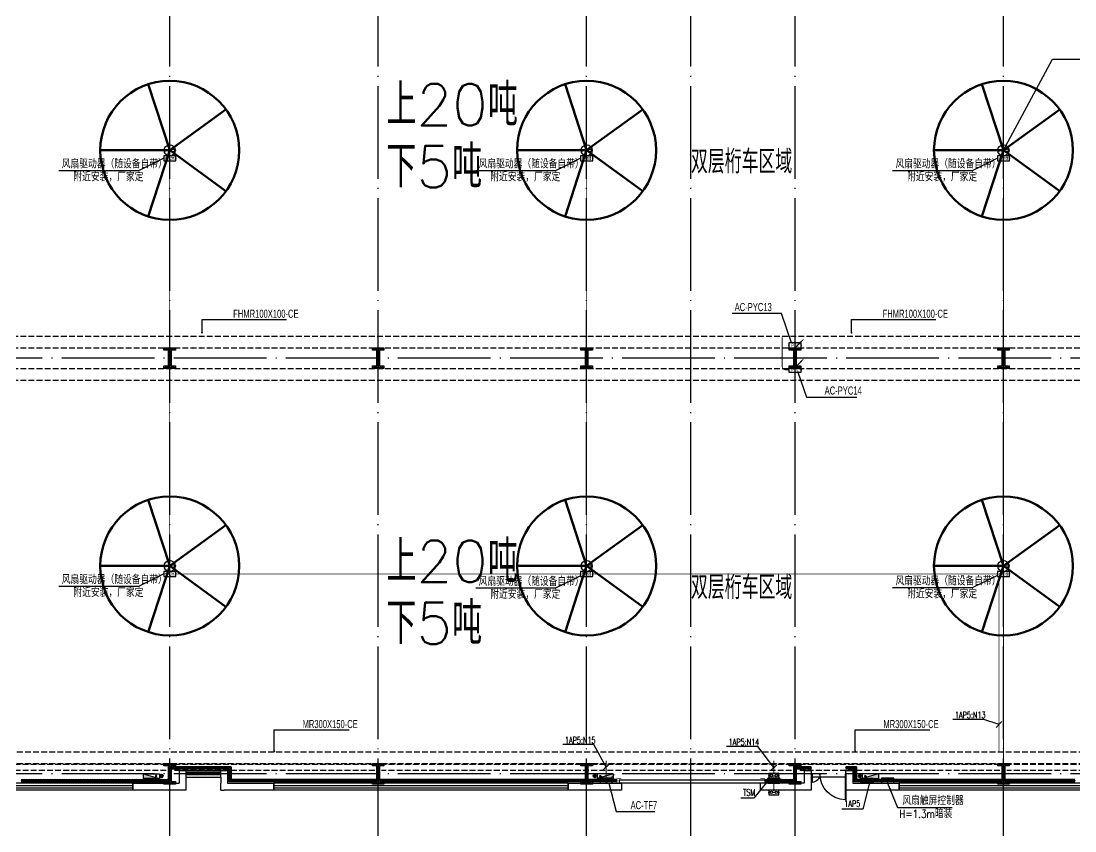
# Model space of a CAD drawing. Extents: x -1396510 to 1250330, y -1892470 to 1623980.
# Drawn here: x -234274 to -188769, y -1362341 to -1327367 of the extents above; entities that cross this region are included whole.
import ezdxf
from ezdxf.enums import TextEntityAlignment as Align

# ---------------------------------------------------------------- set-up
doc = ezdxf.new("R2010")
doc.units = 0
doc.header["$LTSCALE"] = 1000
doc.header["$MEASUREMENT"] = 0
for name, pattern in [('10平面$0$DASH', [0.35, 0.25, -0.1]), ('DASH', [0.35, 0.25, -0.1]), ('DOTE', [2.42, 2, -0.2, 0.02, -0.2])]:
    doc.linetypes.add(name, pattern=pattern)
for name, color, linetype in [('10平面$0$WINDOW', 4, 'Continuous'), ('A-AXIS-DOTE', 14, 'DOTE'), ('A-HATCH-2', 251, 'Continuous'), ('A-HRAIL', 173, 'Continuous'), ('A-LIN-V', 9, 'Continuous'), ('A-SFCE', 30, 'Continuous'), ('A-WINDOW', 140, 'Continuous'), ('AS-COLN', 6, 'Continuous'), ('AS-WALL', 40, 'Continuous'), ('CABLETRAY', 4, 'Continuous'), ('CABLETRAY_DIM', 3, 'Continuous'), ('CABLETRAY_FIRE', 1, 'DASH'), ('DIM-照明', 3, 'Continuous'), ('DIM-箱柜', 3, 'Continuous'), ('DIM_SYMB', 3, 'Continuous'), ('EQUIP-动力', 3, 'Continuous'), ('EQUIP-箱柜', 3, 'Continuous'), ('LWIRE', 4, 'Continuous'), ('PUB_TEXT', 7, 'Continuous'), ('SB_ZF消火栓', 10, 'Continuous'), ('SB_ZF消火栓M', 10, 'Continuous'), ('WIRE-照明', 1, 'Continuous'), ('建-窗', 4, 'Continuous')]:
    doc.layers.add(name, color=color, linetype=linetype)
doc.layers.add('A-云线2', color=3, linetype='Continuous', plot=False)
doc.layers.add('LG-ZF消防', color=1, linetype='Continuous', lineweight=60)
doc.styles.add('_TEL_ATTDEF', font='GBENOR', dxfattribs={"width": 0.8, "height": 3, "bigfont": 'GBCBIG'})
doc.styles.add('_TEL_DIM', font='SIMPLEX', dxfattribs={"width": 0.8, "height": 3.5, "bigfont": 'HZTXT'})
doc.styles.add('A-STANDARD', font='SIMPLEX', dxfattribs={"bigfont": 'GBCBIG'})
doc.styles.add('HZTXT5', font='aa.shx', dxfattribs={"width": 0.7, "bigfont": 'hztxt.shx'})
doc.styles.get("Standard").update_dxf_attribs({"font": 'gbenor.shx', "bigfont": 'gbcbig.shx'})

# ---------------------------------------------------------------- blocks, each defined once
blk = doc.blocks.new('G$C2F382D44')
at = {"color": 0, "style": 'A-STANDARD'}
for s, p in [('上20吨', (-2949, 425)), ('下5吨', (-2952, -2245))]:
    blk.add_text(s, height=1800, dxfattribs=at).set_placement(p)
blk = doc.blocks.new('10平面$0$$DorLib2D$00000126')
at = {"color": 0, "linetype": 'Continuous'}
for p, q in [((-0.532, 0.5), (-0.532, 0.9)), ((0.532, 0.9), (0.532, 0.5))]:
    blk.add_line(p, q, dxfattribs=at)
at = {"color": 0, "linetype": '10平面$0$DASH'}
for p, q in [((-0.532, 0.9), (0.532, 0.9)), ((-0.532, 0.5), (0.532, 0.5))]:
    blk.add_line(p, q, dxfattribs=at)
blk = doc.blocks.new('WINDOW2DLIB$DYNSTYLE$00000005')
at = {"color": 0}
for points in [[(-0.5, 0.5), (-0.5, -0.5)], [(-0.5, 0.5), (0.5, 0.5)], [(0.5, -0.5), (0.5, 0.5)], [(0.5, 0.1667), (-0.5, 0.1667)], [(0.5, -0.1667), (-0.5, -0.1667)], [(-0.5, -0.5), (0.5, -0.5)]]:
    blk.add_lwpolyline(points, dxfattribs=at)
blk = doc.blocks.new('DOOR2DLIB$SYSLIB$00000123')
at = {"color": 0}
for p, q in [((0.475, -0.001), (0.475, 0.752)), ((0.475, 0.752), (0.5, 0.752)), ((0.5, -0.001), (0.5, 0.752)), ((-0.5, 0), (-0.5, 0.252)), ((-0.475, 0.252), (-0.5, 0.252)), ((-0.475, 0), (-0.475, 0.252)), ((-0.475, 0), (-0.5, 0)), ((0.475, -0.001), (0.5, -0.001))]:
    blk.add_line(p, q, dxfattribs=at)
for centre, radius, start, end in [((0.505, -0.002), 0.755, 92.2493, 179.7238), ((-0.501, 0.003), 0.251, 359.7899, 84.0974)]:
    blk.add_arc(centre, radius, start, end, dxfattribs=at)
blk = doc.blocks.new('42343243')
at = {"layer": '10平面$0$WINDOW'}
blk.add_line((-198654, 1222620), (-200154, 1222620), dxfattribs=at)
at = {"layer": 'AS-WALL'}
for p, q in [((-227154, 1223170), (-229454, 1223170)), ((-229454, 1223170), (-229454, 1222870)), ((-229454, 1222870), (-227454, 1222870)), ((-227454, 1222320), (-227454, 1222870)), ((-227154, 1222620), (-227154, 1223170)), ((-225654, 1223170), (-225504, 1223170)), ((-225654, 1223170), (-225654, 1222870)), ((-225654, 1222870), (-225654, 1222870)), ((-225654, 1222620), (-225654, 1222870)), ((-223354, 1223170), (-225504, 1223170)), ((-225354, 1222320), (-225354, 1222870)), ((-225354, 1222870), (-223354, 1222870)), ((-223354, 1222870), (-223354, 1223170)), ((-208354, 1223170), (-210654, 1223170)), ((-210654, 1223170), (-210654, 1222870)), ((-210654, 1222870), (-208354, 1222870)), ((-208354, 1222870), (-208354, 1223170)), ((-200154, 1223170), (-202354, 1223170)), ((-202354, 1222870), (-202354, 1223170)), ((-200454, 1222870), (-202354, 1222870)), ((-200454, 1222320), (-200454, 1222870)), ((-200154, 1222620), (-200154, 1223170)), ((-196354, 1223170), (-198654, 1223170)), ((-198654, 1222620), (-198654, 1223170)), ((-198354, 1222870), (-196354, 1222870)), ((-198354, 1222320), (-198354, 1222870)), ((-196354, 1222870), (-196354, 1223170)), ((-227454, 1222320), (-227154, 1222320)), ((-227154, 1222320), (-227154, 1222620)), ((-225654, 1222620), (-225654, 1222320)), ((-225654, 1222320), (-225354, 1222320)), ((-200454, 1222320), (-200154, 1222320)), ((-200154, 1222320), (-200154, 1222620)), ((-198654, 1222620), (-198654, 1222320)), ((-198654, 1222320), (-198354, 1222320))]:
    blk.add_line(p, q, dxfattribs=at)
at = {"layer": '10平面$0$WINDOW', "zscale": 300}
for name, p, xscale, yscale, rotation in [('DOOR2DLIB$SYSLIB$00000123', (-199404, 1222470), -1500, -1500, 179.9999999999555), ('10平面$0$$DorLib2D$00000126', (-205254, 1223020), 6000, 300, 180)]:
    blk.add_blockref(name, p, dxfattribs=dict(at, xscale=xscale, yscale=yscale, rotation=rotation))
at = {"layer": '建-窗', "zscale": 300}
for p, xscale, yscale, rotation in [((-239904, 1223020), -20900, -300, 359.9999999994902), ((-217004, 1223020), -12700, -300, 359.999999999664), ((-185904, 1223020), -20900, -300, 359.9999999994913), ((-226404, 1222470), -1500, 300, 179.9999999999555)]:
    blk.add_blockref('WINDOW2DLIB$DYNSTYLE$00000005', p, dxfattribs=dict(at, xscale=xscale, yscale=yscale, rotation=rotation))
blk = doc.blocks.new('4324324')
at = {"layer": 'A-HATCH-2', "color": 8, "linetype": 'DASH'}
for p, q in [((-313054, 567820), (-128854, 567820)), ((-313054, 567320), (-128854, 567320)), ((-313054, 566420), (-128854, 566420)), ((-313054, 565920), (-128854, 565920)), ((-312854, 549870), (-138054, 549870)), ((-312854, 549370), (-138054, 549370))]:
    blk.add_line(p, q, dxfattribs=at)
blk = doc.blocks.new('w4324324')
at = {"layer": 'A-HATCH-2', "color": 0, "lineweight": 60}
for q in [(-1694760, 686605), (-1697614, 684532), (-1691907, 684532), (-1696524, 681178), (-1692997, 681178)]:
    blk.add_line((-1694760, 683605), q, dxfattribs=at)
blk.add_circle((-1694760, 683605), 3000, dxfattribs=at)
blk = doc.blocks.new('342343')
at = {"layer": 'A-LIN-V', "color": 8}
for p in [(1030710, 27556), (1048660, 27556), (1030710, 9556), (1048660, 9556), (1030710, -8444), (1048660, -8444)]:
    blk.add_blockref('w4324324', p, dxfattribs=at)
blk = doc.blocks.new('w42343243')
at = {"layer": 'A-HATCH-2', "color": 8}
blk.add_lwpolyline([(-165104, 621070), (-164604, 621070), (-164604, 620958), (-164800, 620958), (-164800, 620282), (-164604, 620282), (-164604, 620170), (-165104, 620170), (-165104, 620282), (-164908, 620282), (-164908, 620958), (-165104, 620958)], close=True, dxfattribs=at)
at = {"layer": 'AS-COLN', "color": 3}
blk.add_lwpolyline([(-165054, 621020), (-164654, 621020), (-164654, 621008), (-164850, 621008), (-164850, 620232), (-164654, 620232), (-164654, 620220), (-165054, 620220), (-165054, 620232), (-164858, 620232), (-164858, 621008), (-165054, 621008)], close=True, dxfattribs=at)
blk = doc.blocks.new('42343')
at = {"layer": 'A-WINDOW'}
for p in [(-63000, -53750), (-54000, -53750), (-45000, -53750), (-36000, -53750), (-27000, -53750), (-63000, -71700), (-54000, -71700), (-45000, -71700), (-36000, -71700), (-27000, -71700)]:
    blk.add_blockref('w42343243', p, dxfattribs=at)
blk = doc.blocks.new('3333')
at = {"layer": 'A-SFCE', "const_width": 20}
blk.add_lwpolyline([(-227064, 766320), (-227064, 766510), (-227244, 766510), (-227244, 766320)], dxfattribs=at)
blk = doc.blocks.new('A$C5D961328')
at = {"layer": 'SB_ZF消火栓'}
blk.add_hatch(color=256, dxfattribs=at).paths.add_polyline_path([(0, 40), (700, 40), (700, 240)])
for p, q in [((700, 240), (0, 240)), ((0, 240), (0, 40)), ((700, 240), (0, 40)), ((0, 40), (700, 40)), ((700, 240), (700, 40))]:
    blk.add_line(p, q, dxfattribs=at)
at = {"layer": 'SB_ZF消火栓', "color": 1}
blk.add_circle((140, 140), 32.5, dxfattribs=at)
blk = doc.blocks.new('we42342343234')
at = {"layer": 'LG-ZF消防'}
for centre in [(-228204, 548820), (-209504, 548820), (-198054, 548820)]:
    blk.add_circle(centre, 50, dxfattribs=at)
at = {"layer": 'SB_ZF消火栓M', "xscale": -1}
blk.add_blockref('A$C5D961328', (-228304, 548680), dxfattribs=at)
at = {"layer": 'SB_ZF消火栓M'}
for p in [(-209404, 548680), (-197954, 548680)]:
    blk.add_blockref('A$C5D961328', p, dxfattribs=at)
blk = doc.blocks.new('99平面图例外参$0$$LinePat$圆环')
for points in [[(0, 150), (300, 150)], [(0, 0), (300, 0)], [(0, -150), (300, -150)]]:
    blk.add_lwpolyline(points)
at = {"color": 0}
blk.add_circle((150, 0), 150, dxfattribs=at)
blk = doc.blocks.new('世赫3#厂房一层0821')
at = {"layer": 'A-AXIS-DOTE', "color": 8, "ltscale": 2}
for p, q in [((85000, -79980), (85000, 5514)), ((94000, -79980), (94000, 5514)), ((103000, -79980), (103000, 5514)), ((107500, -79980), (107500, 5514)), ((112000, -79980), (112000, 5514)), ((121000, -79980), (121000, 5514)), ((190814.2, -53850), (-5155.8, -53850)), ((190814.2, -71800), (-5155.8, -71800))]:
    blk.add_line(p, q, dxfattribs=at)
at = {"layer": 'A-SFCE', "linetype": 'DASH'}
for p, q in [((84850, -71400), (67150, -71400)), ((111850, -71400), (94150, -71400)), ((138850, -71400), (121150, -71400)), ((84850, -71650), (67150, -71650)), ((111850, -71650), (94150, -71650)), ((138850, -71650), (121150, -71650))]:
    blk.add_line(p, q, dxfattribs=at)
at = {"layer": 'A-SFCE', "color": 2, "linetype": 'DASH'}
for p, q in [((93850, -71400), (85150, -71400)), ((120850, -71400), (112150, -71400)), ((93850, -71650), (85150, -71650)), ((120850, -71650), (112150, -71650))]:
    blk.add_line(p, q, dxfattribs=at)
at = {"layer": 'DIM_SYMB', "color": 8}
for p, q in [((121000, -44875), (123120, -40945)), ((123120, -40945), (127670, -40945))]:
    blk.add_line(p, q, dxfattribs=at)
at = {"layer": 'DIM_SYMB', "color": 8, "const_width": 100}
blk.add_lwpolyline([(120976.3, -44919, 1), (121023.7, -44831, 1)], format="xyb", close=True, dxfattribs=at)
at = {"color": 8}
for p in [(97304.2, -44230), (97304.2, -63950)]:
    blk.add_blockref('G$C2F382D44', p, dxfattribs=at)
at = {"layer": 'A-HRAIL', "yscale": 0.3333333333111111, "zscale": 0.3333333333111111}
for p, xscale, rotation in [((85157.8, -71549.9), 0.3461333288160676, 180), ((85261.7, -71549.9), 0.3461333288160676, 180), ((85365.5, -71549.9), 0.3461333288160676, 180), ((85469.4, -71549.9), 0.3461333288160676, 180), ((85573.2, -71549.9), 0.3461333288160676, 180), ((85677, -71549.9), 0.3461333288160676, 180), ((85780.9, -71549.9), 0.3461333288160676, 180), ((85884.7, -71549.9), 0.3461333288160676, 180), ((85988.6, -71549.9), 0.3461333288160676, 180), ((86092.4, -71549.9), 0.3461333288160676, 180), ((86196.2, -71549.9), 0.3461333288160676, 180), ((86300.1, -71549.9), 0.3461333288160676, 180), ((86403.9, -71549.9), 0.3461333288160676, 180), ((86507.8, -71549.9), 0.3461333288160676, 180), ((86611.6, -71549.9), 0.3461333288160676, 180), ((86715.4, -71549.9), 0.3461333288160676, 180), ((86819.3, -71549.9), 0.3461333288160676, 180), ((86923.1, -71549.9), 0.3461333288160676, 180), ((87027, -71549.9), 0.3461333288160676, 180), ((87130.8, -71549.9), 0.3461333288160676, 180), ((87234.6, -71549.9), 0.3461333288160676, 180), ((87338.5, -71549.9), 0.3461333288160676, 180), ((87442.3, -71549.9), 0.3461333288160676, 180), ((87546.2, -71549.9), 0.3461333288160676, 180), ((87650, -71549.9), 0.3461333288160676, 180), ((87600, -71499.9), 0.3611111226889233, 270), ((87600, -71608.3), 0.3611111226889233, 270), ((87600, -71716.6), 0.3611111226889233, 270), ((87600, -71824.9), 0.3611111226889233, 270), ((112161.7, -71549.9), 0.3588888659795701, 180), ((112269.3, -71549.9), 0.3588888659795701, 180), ((112377, -71549.9), 0.3588888659795701, 180), ((112484.7, -71549.9), 0.3588888659795701, 180), ((112592.3, -71549.9), 0.3588888659795701, 180), ((112700, -71549.9), 0.3588888659795701, 180), ((114312.5, -71549.9), 0.3749999998826196, 180), ((114425, -71549.9), 0.3749999998826196, 180), ((114537.5, -71549.9), 0.3749999998826196, 180), ((114650, -71549.9), 0.3749999998826196, 180), ((114600, -71499.9), 0.3611111226889233, 270), ((114600, -71608.3), 0.3611111226889233, 270), ((114600, -71716.6), 0.3611111226889233, 270), ((114600, -71824.9), 0.3611111226889233, 270), ((78580.1, -72093.9), -0.3368181817957239, 179.999999999796), ((78681.2, -72093.9), -0.3368181817957239, 179.999999999796), ((78782.2, -72093.9), -0.3368181817957239, 179.999999999796), ((78883.3, -72093.9), -0.3368181817957239, 179.999999999796), ((78984.3, -72093.9), -0.3368181817957239, 179.999999999796), ((79085.4, -72093.9), -0.3368181817957239, 179.999999999796), ((79186.4, -72093.9), -0.3368181817957239, 179.999999999796), ((79287.5, -72093.9), -0.3368181817957239, 179.999999999796), ((79388.5, -72093.9), -0.3368181817957239, 179.999999999796), ((79489.5, -72093.9), -0.3368181817957239, 179.999999999796), ((79590.6, -72093.9), -0.3368181817957239, 179.999999999796), ((79691.6, -72093.9), -0.3368181817957239, 179.999999999796), ((79792.7, -72093.9), -0.3368181817957239, 179.999999999796), ((79893.7, -72093.9), -0.3368181817957239, 179.999999999796), ((79994.8, -72093.9), -0.3368181817957239, 179.999999999796), ((80095.8, -72093.9), -0.3368181817957239, 179.999999999796), ((80196.9, -72093.9), -0.3368181817957239, 179.999999999796), ((80297.9, -72093.9), -0.3368181817957239, 179.999999999796), ((80399, -72093.9), -0.3368181817957239, 179.999999999796), ((80500, -72093.9), -0.3368181817957239, 179.999999999796), ((80601, -72093.9), -0.3368181817957239, 179.999999999796), ((80702.1, -72093.9), -0.3368181817957239, 179.999999999796), ((80803.1, -72093.9), -0.3368181817957239, 179.999999999796), ((80904.2, -72093.9), -0.3368181817957239, 179.999999999796), ((81005.2, -72093.9), -0.3368181817957239, 179.999999999796), ((81106.3, -72093.9), -0.3368181817957239, 179.999999999796), ((81207.3, -72093.9), -0.3368181817957239, 179.999999999796), ((81308.4, -72093.9), -0.3368181817957239, 179.999999999796), ((81409.4, -72093.9), -0.3368181817957239, 179.999999999796), ((81510.5, -72093.9), -0.3368181817957239, 179.999999999796), ((81611.5, -72093.9), -0.3368181817957239, 179.999999999796), ((81712.5, -72093.9), -0.3368181817957239, 179.999999999796), ((81813.6, -72093.9), -0.3368181817957239, 179.999999999796), ((81914.6, -72093.9), -0.3368181817957239, 179.999999999796), ((82015.7, -72093.9), -0.3368181817957239, 179.999999999796), ((82116.7, -72093.9), -0.3368181817957239, 179.999999999796), ((82217.8, -72093.9), -0.3368181817957239, 179.999999999796), ((82318.8, -72093.9), -0.3368181817957239, 179.999999999796), ((82419.9, -72093.9), -0.3368181817957239, 179.999999999796), ((82520.9, -72093.9), -0.3368181817957239, 179.999999999796), ((82622, -72093.9), -0.3368181817957239, 179.999999999796), ((82723, -72093.9), -0.3368181817957239, 179.999999999796), ((82824, -72093.9), -0.3368181817957239, 179.999999999796), ((82925.1, -72093.9), -0.3368181817957239, 179.999999999796), ((83026.1, -72093.9), -0.3368181817957239, 179.999999999796), ((83127.2, -72093.9), -0.3368181817957239, 179.999999999796), ((83228.2, -72093.9), -0.3368181817957239, 179.999999999796), ((83329.3, -72093.9), -0.3368181817957239, 179.999999999796), ((83430.3, -72093.9), -0.3368181817957239, 179.999999999796), ((83531.4, -72093.9), -0.3368181817957239, 179.999999999796), ((83632.4, -72093.9), -0.3368181817957239, 179.999999999796), ((83733.5, -72093.9), -0.3368181817957239, 179.999999999796), ((83834.5, -72093.9), -0.3368181817957239, 179.999999999796), ((83935.5, -72093.9), -0.3368181817957239, 179.999999999796), ((84036.6, -72093.9), -0.3368181817957239, 179.999999999796), ((84137.6, -72093.9), -0.3368181817957239, 179.999999999796), ((84238.7, -72093.9), -0.3368181817957239, 179.999999999796), ((84339.7, -72093.9), -0.3368181817957239, 179.999999999796), ((84440.8, -72093.9), -0.3368181817957239, 179.999999999796), ((84541.8, -72093.9), -0.3368181817957239, 179.999999999796), ((84642.9, -72093.9), -0.3368181817957239, 179.999999999796), ((84743.9, -72093.9), -0.3368181817957239, 179.999999999796), ((84845, -72093.9), -0.3368181817957239, 179.999999999796), ((87600, -71933.3), 0.3611111226889233, 270), ((87600, -72041.6), 0.3611111226889233, 270), ((87651.5, -72093.9), 0.3384127415242964, 180.0000000002033), ((87753, -72093.9), 0.3384127415242964, 180.0000000002033), ((87854.6, -72093.9), 0.3384127415242964, 180.0000000002033), ((87956.1, -72093.9), 0.3384127415242964, 180.0000000002033), ((88057.6, -72093.9), 0.3384127415242964, 180.0000000002033), ((88159.1, -72093.9), 0.3384127415242964, 180.0000000002033), ((88260.7, -72093.9), 0.3384127415242964, 180.0000000002033), ((88362.2, -72093.9), 0.3384127415242964, 180.0000000002033), ((88463.7, -72093.9), 0.3384127415242964, 180.0000000002033), ((88565.2, -72093.9), 0.3384127415242964, 180.0000000002033), ((88666.8, -72093.9), 0.3384127415242964, 180.0000000002033), ((88768.3, -72093.9), 0.3384127415242964, 180.0000000002033), ((88869.8, -72093.9), 0.3384127415242964, 180.0000000002033), ((88971.3, -72093.9), 0.3384127415242964, 180.0000000002033), ((89072.9, -72093.9), 0.3384127415242964, 180.0000000002033), ((89174.4, -72093.9), 0.3384127415242964, 180.0000000002033), ((89275.9, -72093.9), 0.3384127415242964, 180.0000000002033), ((89377.4, -72093.9), 0.3384127415242964, 180.0000000002033), ((89479, -72093.9), 0.3384127415242964, 180.0000000002033), ((89580.5, -72093.9), 0.3384127415242964, 180.0000000002033), ((89682, -72093.9), 0.3384127415242964, 180.0000000002033), ((89783.5, -72093.9), 0.3384127415242964, 180.0000000002033), ((89885, -72093.9), 0.3384127415242964, 180.0000000002033), ((89986.6, -72093.9), 0.3384127415242964, 180.0000000002033), ((90088.1, -72093.9), 0.3384127415242964, 180.0000000002033), ((90189.6, -72093.9), 0.3384127415242964, 180.0000000002033), ((90291.1, -72093.9), 0.3384127415242964, 180.0000000002033), ((90392.7, -72093.9), 0.3384127415242964, 180.0000000002033), ((90494.2, -72093.9), 0.3384127415242964, 180.0000000002033), ((90595.7, -72093.9), 0.3384127415242964, 180.0000000002033), ((90697.2, -72093.9), 0.3384127415242964, 180.0000000002033), ((90798.8, -72093.9), 0.3384127415242964, 180.0000000002033), ((90900.3, -72093.9), 0.3384127415242964, 180.0000000002033), ((91001.8, -72093.9), 0.3384127415242964, 180.0000000002033), ((91103.3, -72093.9), 0.3384127415242964, 180.0000000002033), ((91204.9, -72093.9), 0.3384127415242964, 180.0000000002033), ((91306.4, -72093.9), 0.3384127415242964, 180.0000000002033), ((91407.9, -72093.9), 0.3384127415242964, 180.0000000002033), ((91509.4, -72093.9), 0.3384127415242964, 180.0000000002033), ((91611, -72093.9), 0.3384127415242964, 180.0000000002033), ((91712.5, -72093.9), 0.3384127415242964, 180.0000000002033), ((91814, -72093.9), 0.3384127415242964, 180.0000000002033), ((91915.5, -72093.9), 0.3384127415242964, 180.0000000002033), ((92017, -72093.9), 0.3384127415242964, 180.0000000002033), ((92118.6, -72093.9), 0.3384127415242964, 180.0000000002033), ((92220.1, -72093.9), 0.3384127415242964, 180.0000000002033), ((92321.6, -72093.9), 0.3384127415242964, 180.0000000002033), ((92423.1, -72093.9), 0.3384127415242964, 180.0000000002033), ((92524.7, -72093.9), 0.3384127415242964, 180.0000000002033), ((92626.2, -72093.9), 0.3384127415242964, 180.0000000002033), ((92727.7, -72093.9), 0.3384127415242964, 180.0000000002033), ((92829.2, -72093.9), 0.3384127415242964, 180.0000000002033), ((92930.8, -72093.9), 0.3384127415242964, 180.0000000002033), ((93032.3, -72093.9), 0.3384127415242964, 180.0000000002033), ((93133.8, -72093.9), 0.3384127415242964, 180.0000000002033), ((93235.3, -72093.9), 0.3384127415242964, 180.0000000002033), ((93336.9, -72093.9), 0.3384127415242964, 180.0000000002033), ((93438.4, -72093.9), 0.3384127415242964, 180.0000000002033), ((93539.9, -72093.9), 0.3384127415242964, 180.0000000002033), ((93641.4, -72093.9), 0.3384127415242964, 180.0000000002033), ((93743, -72093.9), 0.3384127415242964, 180.0000000002033), ((93844.5, -72093.9), 0.3384127415242964, 180.0000000002033), ((93946, -72093.9), 0.3384127415242964, 180.0000000002033), ((94155, -72093.9), 0.3368181817957273, 180.0000000002033), ((94256.1, -72093.9), 0.3368181817957273, 180.0000000002033), ((94357.1, -72093.9), 0.3368181817957273, 180.0000000002033), ((94458.2, -72093.9), 0.3368181817957273, 180.0000000002033), ((94559.2, -72093.9), 0.3368181817957273, 180.0000000002033), ((94660.3, -72093.9), 0.3368181817957273, 180.0000000002033), ((94761.3, -72093.9), 0.3368181817957273, 180.0000000002033), ((94862.4, -72093.9), 0.3368181817957273, 180.0000000002033), ((94963.4, -72093.9), 0.3368181817957273, 180.0000000002033), ((95064.5, -72093.9), 0.3368181817957273, 180.0000000002033), ((95165.5, -72093.9), 0.3368181817957273, 180.0000000002033), ((95266.5, -72093.9), 0.3368181817957273, 180.0000000002033), ((95367.6, -72093.9), 0.3368181817957273, 180.0000000002033), ((95468.6, -72093.9), 0.3368181817957273, 180.0000000002033), ((95569.7, -72093.9), 0.3368181817957273, 180.0000000002033), ((95670.7, -72093.9), 0.3368181817957273, 180.0000000002033), ((95771.8, -72093.9), 0.3368181817957273, 180.0000000002033), ((95872.8, -72093.9), 0.3368181817957273, 180.0000000002033), ((95973.9, -72093.9), 0.3368181817957273, 180.0000000002033), ((96074.9, -72093.9), 0.3368181817957273, 180.0000000002033), ((96176, -72093.9), 0.3368181817957273, 180.0000000002033), ((96277, -72093.9), 0.3368181817957273, 180.0000000002033), ((96378, -72093.9), 0.3368181817957273, 180.0000000002033), ((96479.1, -72093.9), 0.3368181817957273, 180.0000000002033), ((96580.1, -72093.9), 0.3368181817957273, 180.0000000002033), ((96681.2, -72093.9), 0.3368181817957273, 180.0000000002033), ((96782.2, -72093.9), 0.3368181817957273, 180.0000000002033), ((96883.3, -72093.9), 0.3368181817957273, 180.0000000002033), ((96984.3, -72093.9), 0.3368181817957273, 180.0000000002033), ((97085.4, -72093.9), 0.3368181817957273, 180.0000000002033), ((97186.4, -72093.9), 0.3368181817957273, 180.0000000002033), ((97287.5, -72093.9), 0.3368181817957273, 180.0000000002033), ((97388.5, -72093.9), 0.3368181817957273, 180.0000000002033), ((97489.5, -72093.9), 0.3368181817957273, 180.0000000002033), ((97590.6, -72093.9), 0.3368181817957273, 180.0000000002033), ((97691.6, -72093.9), 0.3368181817957273, 180.0000000002033), ((97792.7, -72093.9), 0.3368181817957273, 180.0000000002033), ((97893.7, -72093.9), 0.3368181817957273, 180.0000000002033), ((97994.8, -72093.9), 0.3368181817957273, 180.0000000002033), ((98095.8, -72093.9), 0.3368181817957273, 180.0000000002033), ((98196.9, -72093.9), 0.3368181817957273, 180.0000000002033), ((98297.9, -72093.9), 0.3368181817957273, 180.0000000002033), ((98399, -72093.9), 0.3368181817957273, 180.0000000002033), ((98500, -72093.9), 0.3368181817957273, 180.0000000002033), ((98601, -72093.9), 0.3368181817957273, 180.0000000002033), ((98702.1, -72093.9), 0.3368181817957273, 180.0000000002033), ((98803.1, -72093.9), 0.3368181817957273, 180.0000000002033), ((98904.2, -72093.9), 0.3368181817957273, 180.0000000002033), ((99005.2, -72093.9), 0.3368181817957273, 180.0000000002033), ((99106.3, -72093.9), 0.3368181817957273, 180.0000000002033), ((99207.3, -72093.9), 0.3368181817957273, 180.0000000002033), ((99308.4, -72093.9), 0.3368181817957273, 180.0000000002033), ((99409.4, -72093.9), 0.3368181817957273, 180.0000000002033), ((99510.5, -72093.9), 0.3368181817957273, 180.0000000002033), ((99611.5, -72093.9), 0.3368181817957273, 180.0000000002033), ((99712.5, -72093.9), 0.3368181817957273, 180.0000000002033), ((99813.6, -72093.9), 0.3368181817957273, 180.0000000002033), ((99914.6, -72093.9), 0.3368181817957273, 180.0000000002033), ((100015.7, -72093.9), 0.3368181817957273, 180.0000000002033), ((100116.7, -72093.9), 0.3368181817957273, 180.0000000002033), ((100217.8, -72093.9), 0.3368181817957273, 180.0000000002033), ((100318.8, -72093.9), 0.3368181817957273, 180.0000000002033), ((100419.9, -72093.9), 0.3368181817957273, 180.0000000002033), ((100520.9, -72093.9), 0.3368181817957273, 180.0000000002033), ((100622, -72093.9), 0.3368181817957273, 180.0000000002033), ((100723, -72093.9), 0.3368181817957273, 180.0000000002033), ((100824, -72093.9), 0.3368181817957273, 180.0000000002033), ((100925.1, -72093.9), 0.3368181817957273, 180.0000000002033), ((101026.1, -72093.9), 0.3368181817957273, 180.0000000002033), ((101127.2, -72093.9), 0.3368181817957273, 180.0000000002033), ((101228.2, -72093.9), 0.3368181817957273, 180.0000000002033), ((101329.3, -72093.9), 0.3368181817957273, 180.0000000002033), ((101430.3, -72093.9), 0.3368181817957273, 180.0000000002033), ((101531.4, -72093.9), 0.3368181817957273, 180.0000000002033), ((101632.4, -72093.9), 0.3368181817957273, 180.0000000002033), ((101733.5, -72093.9), 0.3368181817957273, 180.0000000002033), ((101834.5, -72093.9), 0.3368181817957273, 180.0000000002033), ((101935.5, -72093.9), 0.3368181817957273, 180.0000000002033), ((102036.6, -72093.9), 0.3368181817957273, 180.0000000002033), ((102137.6, -72093.9), 0.3368181817957273, 180.0000000002033), ((102238.7, -72093.9), 0.3368181817957273, 180.0000000002033), ((102339.7, -72093.9), 0.3368181817957273, 180.0000000002033), ((102440.8, -72093.9), 0.3368181817957273, 180.0000000002033), ((102541.8, -72093.9), 0.3368181817957273, 180.0000000002033), ((102642.9, -72093.9), 0.3368181817957273, 180.0000000002033), ((102743.9, -72093.9), 0.3368181817957273, 180.0000000002033), ((102845, -72093.9), 0.3368181817957273, 180.0000000002033), ((102946, -72093.9), 0.3368181817957273, 180.0000000002033), ((103157.8, -72093.9), 0.3461108940266491, 180.0000000002034), ((103261.7, -72093.9), 0.3461108940266491, 180.0000000002034), ((103365.5, -72093.9), 0.3461108940266491, 180.0000000002034), ((103469.3, -72093.9), 0.3461108940266491, 180.0000000002034), ((103573.2, -72093.9), 0.3461108940266491, 180.0000000002034), ((103677, -72093.9), 0.3461108940266491, 180.0000000002034), ((103780.8, -72093.9), 0.3461108940266491, 180.0000000002034), ((103884.7, -72093.9), 0.3461108940266491, 180.0000000002034), ((103988.5, -72093.9), 0.3461108940266491, 180.0000000002034), ((104092.3, -72093.9), 0.3461108940266491, 180.0000000002034), ((104196.2, -72093.9), 0.3461108940266491, 180.0000000002034), ((104300, -72093.9), 0.3461108940266491, 180.0000000002034), ((110700, -72093.9), -0.3461108940266491, 179.9999999997966), ((110803.8, -72093.9), -0.3461108940266491, 179.9999999997966), ((110907.7, -72093.9), -0.3461108940266491, 179.9999999997966), ((111011.5, -72093.9), -0.3461108940266491, 179.9999999997966), ((111115.3, -72093.9), -0.3461108940266491, 179.9999999997966), ((111219.2, -72093.9), -0.3461108940266491, 179.9999999997966), ((111323, -72093.9), -0.3461108940266491, 179.9999999997966), ((111426.8, -72093.9), -0.3461108940266491, 179.9999999997966), ((111530.7, -72093.9), -0.3461108940266491, 179.9999999997966), ((111634.5, -72093.9), -0.3461108940266491, 179.9999999997966), ((111738.3, -72093.9), -0.3461108940266491, 179.9999999997966), ((111842.2, -72093.9), -0.3461108940266491, 179.9999999997966), ((114600, -71933.3), 0.3611111226889233, 270), ((114600, -72041.6), 0.3611111226889233, 270), ((114651.5, -72093.9), 0.3384127419249668, 180.0000000002033), ((114753, -72093.9), 0.3384127419249668, 180.0000000002033), ((114854.6, -72093.9), 0.3384127419249668, 180.0000000002033), ((114956.1, -72093.9), 0.3384127419249668, 180.0000000002033), ((115057.6, -72093.9), 0.3384127419249668, 180.0000000002033), ((115159.1, -72093.9), 0.3384127419249668, 180.0000000002033), ((115260.7, -72093.9), 0.3384127419249668, 180.0000000002033), ((115362.2, -72093.9), 0.3384127419249668, 180.0000000002033), ((115463.7, -72093.9), 0.3384127419249668, 180.0000000002033), ((115565.2, -72093.9), 0.3384127419249668, 180.0000000002033), ((115666.8, -72093.9), 0.3384127419249668, 180.0000000002033), ((115768.3, -72093.9), 0.3384127419249668, 180.0000000002033), ((115869.8, -72093.9), 0.3384127419249668, 180.0000000002033), ((115971.3, -72093.9), 0.3384127419249668, 180.0000000002033), ((116072.9, -72093.9), 0.3384127419249668, 180.0000000002033), ((116174.4, -72093.9), 0.3384127419249668, 180.0000000002033), ((116275.9, -72093.9), 0.3384127419249668, 180.0000000002033), ((116377.4, -72093.9), 0.3384127419249668, 180.0000000002033), ((116479, -72093.9), 0.3384127419249668, 180.0000000002033), ((116580.5, -72093.9), 0.3384127419249668, 180.0000000002033), ((116682, -72093.9), 0.3384127419249668, 180.0000000002033), ((116783.5, -72093.9), 0.3384127419249668, 180.0000000002033), ((116885, -72093.9), 0.3384127419249668, 180.0000000002033), ((116986.6, -72093.9), 0.3384127419249668, 180.0000000002033), ((117088.1, -72093.9), 0.3384127419249668, 180.0000000002033), ((117189.6, -72093.9), 0.3384127419249668, 180.0000000002033), ((117291.1, -72093.9), 0.3384127419249668, 180.0000000002033), ((117392.7, -72093.9), 0.3384127419249668, 180.0000000002033), ((117494.2, -72093.9), 0.3384127419249668, 180.0000000002033), ((117595.7, -72093.9), 0.3384127419249668, 180.0000000002033), ((117697.2, -72093.9), 0.3384127419249668, 180.0000000002033), ((117798.8, -72093.9), 0.3384127419249668, 180.0000000002033), ((117900.3, -72093.9), 0.3384127419249668, 180.0000000002033), ((118001.8, -72093.9), 0.3384127419249668, 180.0000000002033), ((118103.3, -72093.9), 0.3384127419249668, 180.0000000002033), ((118204.9, -72093.9), 0.3384127419249668, 180.0000000002033), ((118306.4, -72093.9), 0.3384127419249668, 180.0000000002033), ((118407.9, -72093.9), 0.3384127419249668, 180.0000000002033), ((118509.4, -72093.9), 0.3384127419249668, 180.0000000002033), ((118611, -72093.9), 0.3384127419249668, 180.0000000002033), ((118712.5, -72093.9), 0.3384127419249668, 180.0000000002033), ((118814, -72093.9), 0.3384127419249668, 180.0000000002033), ((118915.5, -72093.9), 0.3384127419249668, 180.0000000002033), ((119017, -72093.9), 0.3384127419249668, 180.0000000002033), ((119118.6, -72093.9), 0.3384127419249668, 180.0000000002033), ((119220.1, -72093.9), 0.3384127419249668, 180.0000000002033), ((119321.6, -72093.9), 0.3384127419249668, 180.0000000002033), ((119423.1, -72093.9), 0.3384127419249668, 180.0000000002033), ((119524.7, -72093.9), 0.3384127419249668, 180.0000000002033), ((119626.2, -72093.9), 0.3384127419249668, 180.0000000002033), ((119727.7, -72093.9), 0.3384127419249668, 180.0000000002033), ((119829.2, -72093.9), 0.3384127419249668, 180.0000000002033), ((119930.8, -72093.9), 0.3384127419249668, 180.0000000002033), ((120032.3, -72093.9), 0.3384127419249668, 180.0000000002033), ((120133.8, -72093.9), 0.3384127419249668, 180.0000000002033), ((120235.3, -72093.9), 0.3384127419249668, 180.0000000002033), ((120336.9, -72093.9), 0.3384127419249668, 180.0000000002033), ((120438.4, -72093.9), 0.3384127419249668, 180.0000000002033), ((120539.9, -72093.9), 0.3384127419249668, 180.0000000002033), ((120641.4, -72093.9), 0.3384127419249668, 180.0000000002033), ((120743, -72093.9), 0.3384127419249668, 180.0000000002033), ((120844.5, -72093.9), 0.3384127419249668, 180.0000000002033), ((120946, -72093.9), 0.3384127419249668, 180.0000000002033), ((121155, -72093.9), 0.336818181795725, 180.0000000002033), ((121256.1, -72093.9), 0.336818181795725, 180.0000000002033), ((121357.1, -72093.9), 0.336818181795725, 180.0000000002033), ((121458.2, -72093.9), 0.336818181795725, 180.0000000002033), ((121559.2, -72093.9), 0.336818181795725, 180.0000000002033), ((121660.3, -72093.9), 0.336818181795725, 180.0000000002033), ((121761.3, -72093.9), 0.336818181795725, 180.0000000002033), ((121862.4, -72093.9), 0.336818181795725, 180.0000000002033), ((121963.4, -72093.9), 0.336818181795725, 180.0000000002033), ((122064.5, -72093.9), 0.336818181795725, 180.0000000002033), ((122165.5, -72093.9), 0.336818181795725, 180.0000000002033), ((122266.5, -72093.9), 0.336818181795725, 180.0000000002033), ((122367.6, -72093.9), 0.336818181795725, 180.0000000002033), ((122468.6, -72093.9), 0.336818181795725, 180.0000000002033), ((122569.7, -72093.9), 0.336818181795725, 180.0000000002033), ((122670.7, -72093.9), 0.336818181795725, 180.0000000002033), ((122771.8, -72093.9), 0.336818181795725, 180.0000000002033), ((122872.8, -72093.9), 0.336818181795725, 180.0000000002033), ((122973.9, -72093.9), 0.336818181795725, 180.0000000002033), ((123074.9, -72093.9), 0.336818181795725, 180.0000000002033), ((123176, -72093.9), 0.336818181795725, 180.0000000002033), ((123277, -72093.9), 0.336818181795725, 180.0000000002033), ((123378, -72093.9), 0.336818181795725, 180.0000000002033), ((123479.1, -72093.9), 0.336818181795725, 180.0000000002033), ((123580.1, -72093.9), 0.336818181795725, 180.0000000002033), ((123681.2, -72093.9), 0.336818181795725, 180.0000000002033), ((123782.2, -72093.9), 0.336818181795725, 180.0000000002033), ((123883.3, -72093.9), 0.336818181795725, 180.0000000002033), ((123984.3, -72093.9), 0.336818181795725, 180.0000000002033), ((124085.4, -72093.9), 0.336818181795725, 180.0000000002033)]:
    blk.add_blockref('99平面图例外参$0$$LinePat$圆环', p, dxfattribs=dict(at, xscale=xscale, rotation=rotation))
at = {"layer": 'A-LIN-V', "color": 8, "rotation": 90}
blk.add_blockref('342343', (796160.7, 601225), dxfattribs=at)
at = {"layer": 'A-SFCE', "xscale": -1, "rotation": 90}
blk.add_blockref('3333', (870820.8, -299254.1), dxfattribs=at)
at = {"layer": 'A-SFCE', "rotation": 270}
blk.add_blockref('3333', (-655820.8, -299254.1), dxfattribs=at)
at = {"layer": 'A-WINDOW'}
for name in ['42343', '4324324']:
    blk.add_blockref(name, (312854.2, -620720), dxfattribs=at)
at = {"layer": 'A-WINDOW', "xscale": -1, "rotation": 180}
blk.add_blockref('42343243', (312854.2, 1150670), dxfattribs=at)
at = {"layer": 'SB_ZF消火栓'}
blk.add_blockref('we42342343234', (312854.2, -620720), dxfattribs=at)
at = {"layer": 'PUB_TEXT', "color": 8}
for p in [(107504.8, -45870.8), (107504.8, -64255.8)]:
    blk.add_text('双层桁车区域', height=1012.77, dxfattribs=at).set_placement(p)
blk = doc.blocks.new('$equip$00002854')
for p, q in [((-0.62, 0.13), (-0.1, 0.02)), ((-0.62, -0.13), (-0.62, 0.13)), ((0.62, 0.13), (0.1, 0.02)), ((0.62, -0.13), (0.62, 0.13)), ((-0.1, -0.02), (-0.62, -0.13)), ((0.1, -0.02), (0.62, -0.13))]:
    blk.add_line(p, q)
at = {"const_width": 0.0571}
blk.add_lwpolyline([(-0.69, 0, 1), (0.69, 0, 1), (-0.69, 0, 1.215985)], format="xyb", dxfattribs=at)
for radius in [0.688, 0.104]:
    blk.add_circle((0, 0), radius)
for p in [(-0.69, 0), (0, 0.69), (0.69, 0), (0, -0.69)]:
    blk.add_point(p)
at = {"color": 7, "style": '_TEL_DIM', "flags": 1}
for tag in ['A', 'REMARK']:
    blk.add_attdef(tag, text='', height=0.00002, dxfattribs=at).set_placement((0, 0), align=Align.MIDDLE_CENTER)
blk = doc.blocks.new('$equip$00002926')
for p, q in [((0.75, 0.6), (-0.75, 0.6)), ((-0.75, 0.6), (-0.75, 0)), ((-0.75, 0), (0.75, 0)), ((0.75, 0), (0.75, 0.6))]:
    blk.add_line(p, q)
at = {"const_width": 0.0571}
blk.add_lwpolyline([(-0.75, 0.6), (-0.75, 0), (0.75, 0), (0.75, 0.6), (-0.75, 0.6), (-0.75, 0)], dxfattribs=at)
for p in [(-0.75, 0.3), (0, 0.6), (0, 0), (0.75, 0.3)]:
    blk.add_point(p)
at = {"color": 7, "style": '_TEL_DIM'}
blk.add_attdef('$TEXT$', text='', height=0.4, dxfattribs=at).set_placement((0, 0.3), align=Align.MIDDLE_CENTER)
at = {"color": 7, "style": '_TEL_DIM', "flags": 1}
for tag in ['A', 'REMARK']:
    blk.add_attdef(tag, text='', height=0.00002, dxfattribs=at).set_placement((0, 0), align=Align.MIDDLE_CENTER)
blk = doc.blocks.new('*X128')
at = {"color": 0}
for p, q in [((-250, 33), (-183, 100)), ((-250, 68), (-218, 100)), ((-247, 0), (-147, 100)), ((-212, 0), (-112, 100)), ((-177, 0), (-77, 100)), ((-141, 0), (-41, 100)), ((-106, 0), (-6, 100)), ((-71, 0), (29, 100)), ((-35, 0), (65, 100)), ((0, 0), (100, 100)), ((35, 0), (135, 100)), ((71, 0), (171, 100)), ((106, 0), (206, 100)), ((141, 0), (241, 100)), ((177, 0), (250, 73)), ((212, 0), (250, 38)), ((247, 0), (250, 3))]:
    blk.add_line(p, q, dxfattribs=at)
blk = doc.blocks.new('$equip$00002929')
for p, q in [((-0.75, 0.6), (-0.75, 0)), ((0.75, 0.6), (-0.75, 0.6)), ((-0.75, 0.3), (0.75, 0.3)), ((-0.75, 0), (0.75, 0)), ((0.75, 0), (0.75, 0.6))]:
    blk.add_line(p, q)
for points, const_width in [([(-0.75, 0.15), (0.75, 0.15)], 0.3), ([(-0.75, 0.6), (-0.75, 0), (0.75, 0), (0.75, 0.6), (-0.75, 0.6), (-0.75, 0)], 0.0571)]:
    blk.add_lwpolyline(points, dxfattribs=dict(const_width=const_width))
for p in [(-0.75, 0.3), (0, 0.6), (0, 0), (0.75, 0.3)]:
    blk.add_point(p)
at = {"xscale": 0.00300000000061118, "yscale": 0.00300000000061118, "zscale": 0.00300000000061118}
blk.add_blockref('*X128', (0, 0), dxfattribs=at)
at = {"color": 7, "style": '_TEL_DIM', "flags": 1}
for tag in ['A', 'REMARK']:
    blk.add_attdef(tag, text='', height=0.00002, dxfattribs=at).set_placement((0, 0), align=Align.MIDDLE_CENTER)
blk = doc.blocks.new('$equip$00002705')
for p, q in [((-0.75, 0.6), (-0.75, 0)), ((0.75, 0.6), (-0.75, 0.6)), ((-0.75, 0), (0.75, 0)), ((0.75, 0), (0.75, 0.6))]:
    blk.add_line(p, q)
at = {"const_width": 0.0571}
blk.add_lwpolyline([(-0.75, 0.6), (-0.75, 0), (0.75, 0), (0.75, 0.6), (-0.75, 0.6), (-0.75, 0)], dxfattribs=at)
for p in [(-0.75, 0.3), (0, 0.6), (0, 0), (0.75, 0.3)]:
    blk.add_point(p)
at = {"color": 7, "style": '_TEL_DIM', "flags": 1}
for tag in ['REMARK', 'A']:
    blk.add_attdef(tag, text='', height=0.4, dxfattribs=at).set_placement((0, 0), align=Align.MIDDLE_CENTER)
at = {"color": 7, "style": '_TEL_DIM'}
blk.add_attdef('$TEXT$', text='', height=0.4, dxfattribs=at).set_placement((0, 0.3), align=Align.MIDDLE_CENTER)
blk = doc.blocks.new('$equip$00002708')
for p, q in [((-0.75, 0.6), (-0.75, 0)), ((0.75, 0.6), (-0.75, 0.6)), ((-0.75, 0), (0.75, 0)), ((0.75, 0), (0.75, 0.6))]:
    blk.add_line(p, q)
at = {"const_width": 0.0571}
blk.add_lwpolyline([(-0.75, 0.6), (-0.75, 0), (0.75, 0), (0.75, 0.6), (-0.75, 0.6), (-0.75, 0)], dxfattribs=at)
for p in [(-0.75, 0.3), (0, 0.6), (0, 0), (0.75, 0.3)]:
    blk.add_point(p)
at = {"color": 7, "style": '_TEL_DIM', "flags": 1}
for tag in ['REMARK', 'A']:
    blk.add_attdef(tag, text='', height=0.4, dxfattribs=at).set_placement((0, 0), align=Align.MIDDLE_CENTER)
at = {"color": 7, "style": '_TEL_DIM'}
blk.add_attdef('$TEXT$', text='', height=0.4, dxfattribs=at).set_placement((0, 0.3), align=Align.MIDDLE_CENTER)
blk = doc.blocks.new('$TelecSys$00000079')
for p, q in [((0.7, 0.7), (0, 0)), ((0.1, 0.1), (0.1, 0.1)), ((-0.1, -0.1), (-0.1, -0.1))]:
    blk.add_line(p, q)
at = {"const_width": 0.142}
blk.add_lwpolyline([(-0.07, 0, 1), (0.07, 0, 1)], format="xyb", close=True, dxfattribs=at)
blk.add_solid([(0.63, 0.77), (0.77, 0.63), (1.15, 1.15)])
at = {"width": 0.8, "flags": 9}
blk.add_attdef('A', (0, 0), '', height=0.00002, dxfattribs=at)
blk = doc.blocks.new('$equip$00002868')
for p, q in [((-0.62, 0.29), (-0.62, -0.29)), ((0.62, 0.29), (-0.62, 0.29)), ((-0.15, 0.01), (0.15, 0.01)), ((0.62, -0.29), (0.62, 0.29)), ((-0.62, -0.29), (0.62, -0.29))]:
    blk.add_line(p, q)
at = {"const_width": 0.0571}
blk.add_lwpolyline([(-0.62, 0.29), (-0.62, -0.29), (0.62, -0.29), (0.62, 0.29), (-0.62, 0.29), (-0.62, -0.29)], dxfattribs=at)
for centre in [(-0.3, 0.01), (0.3, 0.01)]:
    blk.add_circle(centre, 0.15)
for p in [(-0.62, 0), (0, 0.29), (0.62, 0), (0, -0.29)]:
    blk.add_point(p)
at = {"color": 7, "style": '_TEL_DIM', "flags": 1}
for tag in ['A', 'REMARK']:
    blk.add_attdef(tag, text='', height=0.00002, dxfattribs=at).set_placement((0, 0), align=Align.MIDDLE_CENTER)

msp = doc.modelspace()

# ---------------------------------------------------------------- linework, layer by layer
at = {"layer": 'CABLETRAY', "const_width": 7.5}
for points in [[(-311600, -1358904), (-138790, -1358904)], [(-138790, -1359304), (-311600, -1359304)]]:
    msp.add_lwpolyline(points, dxfattribs=at)
at = {"layer": 'CABLETRAY_DIM'}
for p, q in [((-226460, -1340824), (-226460, -1340250)), ((-226460, -1340250), (-222820, -1340250)), ((-198420, -1340824), (-198420, -1340250)), ((-198420, -1340250), (-194780, -1340250)), ((-223340, -1358904), (-223340, -1357970)), ((-223340, -1357970), (-220110, -1357970)), ((-198260, -1358904), (-198260, -1357970)), ((-198260, -1357970), (-195030, -1357970))]:
    msp.add_line(p, q, dxfattribs=at)
at = {"layer": 'CABLETRAY_DIM', "const_width": 40}
for points in [[(-226460, -1340844, 1), (-226460, -1340804, 1)], [(-198420, -1340844, 1), (-198420, -1340804, 1)], [(-223340, -1358924, 1), (-223340, -1358884, 1)], [(-198260, -1358924, 1), (-198260, -1358884, 1)]]:
    msp.add_lwpolyline(points, format="xyb", close=True, dxfattribs=at)
at = {"layer": 'CABLETRAY_FIRE', "const_width": 7.5}
for points in [[(-310830, -1340824), (-164390, -1340824)], [(-164390, -1341024), (-310830, -1341024)]]:
    msp.add_lwpolyline(points, dxfattribs=at)
at = {"layer": 'DIM-照明'}
for p, q in [((-191920.4, -1357620.2), (-192167.9, -1357867.7)), ((-208886.3, -1359460.2), (-209133.7, -1359707.7)), ((-201646.3, -1359480.2), (-201893.7, -1359727.7))]:
    msp.add_line(p, q, dxfattribs=at)
for points in [[(-192700, -1357524), (-194043, -1357524)], [(-192044.2, -1357744), (-192700, -1357524)], [(-209540, -1358614), (-210883, -1358614)], [(-209010, -1359584), (-209540, -1358614)], [(-202460, -1358694), (-203811, -1358694)], [(-201770, -1359604), (-202460, -1358694)]]:
    msp.add_lwpolyline(points, dxfattribs=at)
at = {"layer": 'DIM-箱柜'}
for p, q in [((-228116.7, -1333294.6), (-229200, -1333829)), ((-210116.7, -1333294.6), (-211200, -1333829)), ((-192116.7, -1333294.6), (-193200, -1333829)), ((-229200, -1333829), (-232640, -1333829)), ((-211200, -1333829), (-214640, -1333829)), ((-193200, -1333829), (-196640, -1333829)), ((-201439.2, -1339997.3), (-203566, -1339997.3)), ((-201007.6, -1341264), (-201439.2, -1339997.3)), ((-200732.4, -1342534), (-200362.2, -1343602.8)), ((-200362.2, -1343602.8), (-198190.1, -1343602.8)), ((-228116.7, -1351244.6), (-229200, -1351779)), ((-210116.7, -1351324.6), (-211200, -1351859)), ((-192116.7, -1351304.6), (-193200, -1351839)), ((-229200, -1351779), (-232640, -1351779)), ((-211200, -1351859), (-214640, -1351859)), ((-193200, -1351839), (-196640, -1351839)), ((-208897.3, -1360274), (-208578, -1361506.9)), ((-202030, -1360174), (-202630, -1360924)), ((-197657.9, -1360327.9), (-197925.3, -1361407.9)), ((-196855, -1360274), (-196435, -1361324)), ((-202630, -1360924), (-203200.9, -1360924)), ((-208578, -1361506.9), (-206908.5, -1361506.9)), ((-197925.3, -1361407.9), (-198837.9, -1361407.9)), ((-196435, -1361324), (-194073, -1361324))]:
    msp.add_line(p, q, dxfattribs=at)
for points in [[(-228116.7, -1333294.6, 0, 80, 0), (-228385.7, -1333427.3, 0, 0, 0)], [(-210116.7, -1333294.6, 0, 80, 0), (-210385.7, -1333427.3, 0, 0, 0)], [(-192116.7, -1333294.6, 0, 80, 0), (-192385.7, -1333427.3, 0, 0, 0)], [(-228116.7, -1351244.6, 0, 80, 0), (-228385.7, -1351377.3, 0, 0, 0)], [(-210116.7, -1351324.6, 0, 80, 0), (-210385.7, -1351457.3, 0, 0, 0)], [(-192116.7, -1351304.6, 0, 80, 0), (-192385.7, -1351437.3, 0, 0, 0)], [(-196855, -1360274, 0, 80, 0), (-196743.5, -1360552.5, 0, 0, 0)]]:
    msp.add_lwpolyline(points, format="xyseb", dxfattribs=at)
at = {"layer": 'WIRE-照明', "linetype": 'Continuous', "const_width": 35}
for points in [[(-227854.2, -1350658.3), (-227854.2, -1333399.6)], [(-209854.2, -1350658.3), (-209854.2, -1333399.6)], [(-191854.2, -1350658.3), (-191854.2, -1333399.6)], [(-201410, -1341024), (-201410, -1342279)], [(-200854.2, -1341024), (-200854.2, -1341264)], [(-201260, -1342429), (-201116.7, -1342429)], [(-227591.7, -1351244.6), (-210116.7, -1351244.6)], [(-209591.7, -1351244.6), (-192116.7, -1351244.6)], [(-192044.2, -1358904), (-192044.2, -1351349.6)], [(-191854.2, -1360017.9), (-191854.2, -1351349.6)], [(-209010, -1360064), (-209010, -1359304)], [(-201770, -1359859.8), (-201770, -1359303.9)], [(-196592.5, -1360167.9), (-192004.2, -1360167.9)], [(-201770, -1360574), (-201770, -1360274)], [(-197495.3, -1360169), (-197117.5, -1360169)]]:
    msp.add_lwpolyline(points, dxfattribs=at)
for points in [[(-201260, -1342429, -0.4142136), (-201410, -1342279)], [(-192004.2, -1360167.9, 0.4142136), (-191854.2, -1360017.9)]]:
    msp.add_lwpolyline(points, format="xyb", dxfattribs=at)

# ---------------------------------------------------------------- block references
at = {"layer": 'A-云线2'}
msp.add_blockref('世赫3#厂房一层0821', (-312854.2, -1288074), dxfattribs=at)
at = {"layer": 'EQUIP-动力', "xscale": 350, "yscale": 350, "zscale": 350}
for p in [(-227854.2, -1332949), (-209854.2, -1332949), (-191854.2, -1332949), (-227854.2, -1350899), (-209854.2, -1350899), (-191854.2, -1350899)]:
    msp.add_blockref('$equip$00002854', p, dxfattribs=at)
at = {"layer": 'EQUIP-动力', "linetype": 'ByBlock', "xscale": 350, "yscale": 350, "zscale": 350}
for p in [(-201769.6, -1359961.9), (-201769.6, -1360676)]:
    msp.add_blockref('$equip$00002868', p, dxfattribs=at)
at = {"layer": 'EQUIP-箱柜'}
ref = msp.add_blockref('$equip$00002926', (-227854.2, -1333399.6), dxfattribs=dict(at, xscale=350, yscale=350, zscale=350))
ref.add_attrib('$TEXT$', '驱动器', dxfattribs={"layer": '0', "color": 7, "height": 140, "style": '_TEL_ATTDEF'}).set_placement((-227854.2, -1333294.6), align=Align.MIDDLE_CENTER)
ref = msp.add_blockref('$equip$00002926', (-209854.2, -1333399.6), dxfattribs=dict(at, xscale=350, yscale=350, zscale=350))
ref.add_attrib('$TEXT$', '驱动器', dxfattribs={"layer": '0', "color": 7, "height": 140, "style": '_TEL_ATTDEF'}).set_placement((-209854.2, -1333294.6), align=Align.MIDDLE_CENTER)
ref = msp.add_blockref('$equip$00002926', (-191854.2, -1333399.6), dxfattribs=dict(at, xscale=350, yscale=350, zscale=350))
ref.add_attrib('$TEXT$', '驱动器', dxfattribs={"layer": '0', "color": 7, "height": 140, "style": '_TEL_ATTDEF'}).set_placement((-191854.2, -1333294.6), align=Align.MIDDLE_CENTER)
ref = msp.add_blockref('$equip$00002708', (-200854.2, -1341474), dxfattribs=dict(at, xscale=350, yscale=350, zscale=350))
ref.add_attrib('$TEXT$', 'PFC', dxfattribs={"layer": '0', "color": 7, "height": 140, "style": '_TEL_ATTDEF'}).set_placement((-200854.2, -1341369), align=Align.MIDDLE_CENTER)
ref = msp.add_blockref('$equip$00002708', (-200854.2, -1342534), dxfattribs=dict(at, xscale=350, yscale=350, zscale=350))
ref.add_attrib('$TEXT$', 'PFC', dxfattribs={"layer": '0', "color": 7, "height": 140, "style": '_TEL_ATTDEF'}).set_placement((-200854.2, -1342429), align=Align.MIDDLE_CENTER)
ref = msp.add_blockref('$equip$00002926', (-227854.2, -1351349.6), dxfattribs=dict(at, xscale=350, yscale=350, zscale=350))
ref.add_attrib('$TEXT$', '驱动器', dxfattribs={"layer": '0', "color": 7, "height": 140, "style": '_TEL_ATTDEF'}).set_placement((-227854.2, -1351244.6), align=Align.MIDDLE_CENTER)
ref = msp.add_blockref('$equip$00002926', (-209854.2, -1351349.6), dxfattribs=dict(at, xscale=350, yscale=350, zscale=350))
ref.add_attrib('$TEXT$', '驱动器', dxfattribs={"layer": '0', "color": 7, "height": 140, "style": '_TEL_ATTDEF'}).set_placement((-209854.2, -1351244.6), align=Align.MIDDLE_CENTER)
ref = msp.add_blockref('$equip$00002926', (-191854.2, -1351349.6), dxfattribs=dict(at, xscale=350, yscale=350, zscale=350))
ref.add_attrib('$TEXT$', '驱动器', dxfattribs={"layer": '0', "color": 7, "height": 140, "style": '_TEL_ATTDEF'}).set_placement((-191854.2, -1351244.6), align=Align.MIDDLE_CENTER)
ref = msp.add_blockref('$equip$00002708', (-209010, -1360274), dxfattribs=dict(at, xscale=350, yscale=350, zscale=350))
ref.add_attrib('$TEXT$', 'AC-TF', dxfattribs={"layer": '0', "color": 7, "height": 140, "style": '_TEL_ATTDEF'}).set_placement((-209010, -1360169), align=Align.MIDDLE_CENTER)
at = {"layer": 'EQUIP-箱柜', "linetype": 'ByBlock'}
ref = msp.add_blockref('$equip$00002708', (-201770, -1360274), dxfattribs=dict(at, xscale=350, yscale=350, zscale=350))
ref.add_attrib('$TEXT$', 'AC-TS', dxfattribs={"layer": '0', "color": 7, "height": 175, "style": '_TEL_ATTDEF'}).set_placement((-201770, -1360150.9), align=Align.MIDDLE_CENTER)
at = {"layer": 'EQUIP-箱柜', "xscale": -350, "yscale": 350, "zscale": 350}
msp.add_blockref('$equip$00002929', (-197750, -1360274), dxfattribs=at)
at = {"layer": 'EQUIP-箱柜'}
ref = msp.add_blockref('$equip$00002705', (-196855, -1360274), dxfattribs=dict(at, xscale=350, yscale=350, zscale=350))
ref.add_attrib('$TEXT$', 'HMI', dxfattribs={"layer": '0', "color": 7, "height": 140, "style": '_TEL_ATTDEF'}).set_placement((-196855, -1360169), align=Align.MIDDLE_CENTER)
at = {"layer": 'LWIRE', "xscale": 350, "yscale": 350, "zscale": 350}
for p in [(-200854.2, -1341474), (-200854.2, -1342324), (-209010, -1360274)]:
    msp.add_blockref('$TelecSys$00000079', p, dxfattribs=at)

# ---------------------------------------------------------------- texts
at = {"layer": 'CABLETRAY_DIM', "color": 7, "style": 'HZTXT5', "width": 0.7}
for s, p in [('FHMR100X100-CE', (-225114.2, -1340180)), ('FHMR100X100-CE', (-197074.2, -1340180)), ('MR300X150-CE', (-222119.7, -1357900)), ('MR300X150-CE', (-197039.7, -1357900))]:
    msp.add_text(s, height=350, dxfattribs=at).set_placement(p)
at = {"layer": 'DIM-照明', "color": 7, "style": '_TEL_DIM', "width": 0.6}
for s, p in [('1AP5:N13', (-193955.5, -1357474)), ('1AP5:N15', (-210795.5, -1358564)), ('1AP5:N14', (-203723.5, -1358644))]:
    msp.add_text(s, height=280, dxfattribs=at).set_placement(p)
at = {"layer": 'DIM-箱柜', "color": 7}
for s, height, style, width, p in [('风扇驱动器（随设备自带）', 350, '_TEL_DIM', 0.8, (-232517.3, -1333724)), ('风扇驱动器（随设备自带）', 350, '_TEL_DIM', 0.8, (-214517.3, -1333724)), ('风扇驱动器（随设备自带）', 350, '_TEL_DIM', 0.8, (-196517.3, -1333724)), ('附近安装，厂家定', 350, '_TEL_DIM', 0.8, (-232014.6, -1334284)), ('附近安装，厂家定', 350, '_TEL_DIM', 0.8, (-214014.6, -1334284)), ('附近安装，厂家定', 350, '_TEL_DIM', 0.8, (-196014.6, -1334284)), ('AC-PYC13', 350, 'HZTXT5', 0.7, (-203461, -1339892.3)), ('AC-PYC14', 350, 'HZTXT5', 0.7, (-199575.4, -1343497.8)), ('风扇驱动器（随设备自带）', 350, '_TEL_DIM', 0.8, (-232517.3, -1351674)), ('风扇驱动器（随设备自带）', 350, '_TEL_DIM', 0.8, (-214517.3, -1351754)), ('风扇驱动器（随设备自带）', 350, '_TEL_DIM', 0.8, (-196517.3, -1351734)), ('附近安装，厂家定', 350, '_TEL_DIM', 0.8, (-232014.6, -1352234)), ('附近安装，厂家定', 350, '_TEL_DIM', 0.8, (-214014.6, -1352314)), ('附近安装，厂家定', 350, '_TEL_DIM', 0.8, (-196014.6, -1352294)), ('TSM', 280, '_TEL_DIM', 0.6, (-203095.9, -1360819)), ('AC-TF7', 350, 'HZTXT5', 0.7, (-207954, -1361401.9)), ('1AP5', 280, '_TEL_DIM', 0.6, (-198732.9, -1361302.9)), ('风扇触屏控制器', 350, '_TEL_DIM', 0.8, (-196219.6, -1361219)), ('H=1.3m暗装', 350, '_TEL_DIM', 0.8, (-196352.9, -1361779))]:
    msp.add_text(s, height=height, dxfattribs=dict(at, style=style, width=width)).set_placement(p)

doc.saveas('drawing.dxf')
